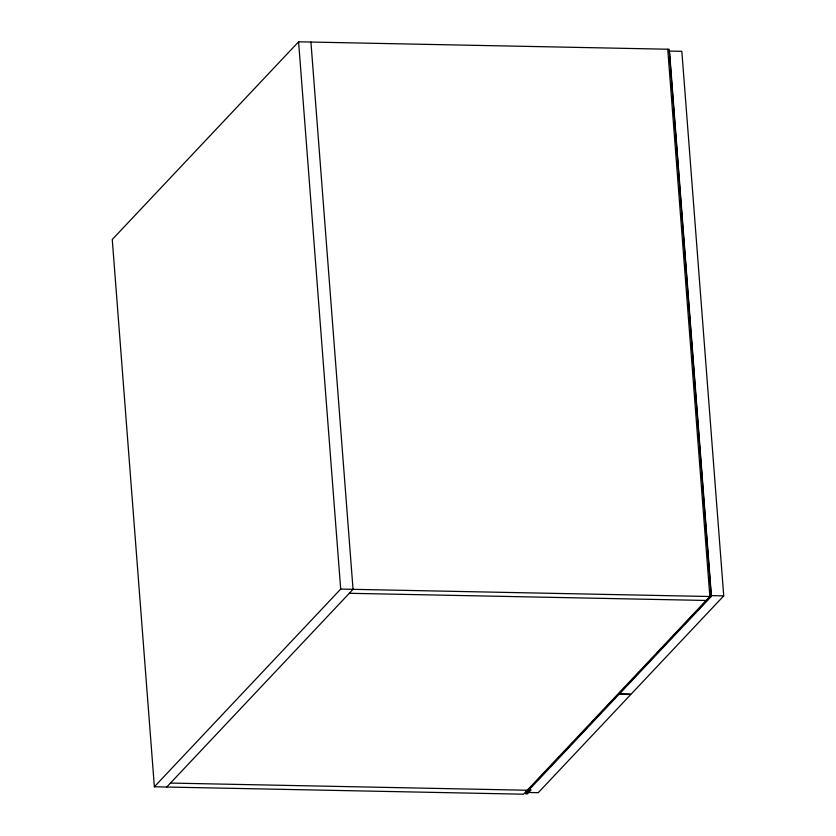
<?xml version="1.0" encoding="UTF-8"?>
<svg xmlns="http://www.w3.org/2000/svg" width="836" height="836" viewBox="0 0 836 836"><rect width="100%" height="100%" fill="white"/><g stroke="black" fill="none" stroke-linecap="round" stroke-linejoin="round"><path stroke-width="1.25" d="M170.45 783.071L528.624 790.271L711.217 596.538L669.113 49.251L298.588 41.8L112.264 239.493L154.378 786.78L523.524 794.2L709.848 596.507L667.734 49.219M154.378 786.78L340.691 589.087L298.588 41.8M166.73 787.031L353.043 589.338L310.929 42.051M525.896 792.434L532.124 785.83M537.464 780.155L545.469 771.659M550.809 765.995L559.702 756.559M564.154 751.836L573.057 742.399M578.397 736.735L587.29 727.289M591.742 722.565L600.635 713.129M605.975 707.465L614.878 698.018M625.077 687.202L618.849 693.807L631.201 694.058L723.736 595.869L681.842 51.32L669.49 51.069L711.384 595.619L723.736 595.869M629.529 682.479L639.31 672.092M642.874 668.319L652.655 657.932M657.106 653.209L666.01 643.772M670.451 639.049L680.243 628.662M684.694 623.938L693.587 614.502M698.039 609.778L707.831 599.391M526.001 793.803L529.731 789.853L531.1 789.874L527.37 793.834L526.001 793.803L525.802 791.201M340.691 589.087L711.217 596.538M349.323 593.288L707.496 600.488M619.664 694.267L630.783 694.497L538.248 792.685L528.362 792.486"/></g></svg>
